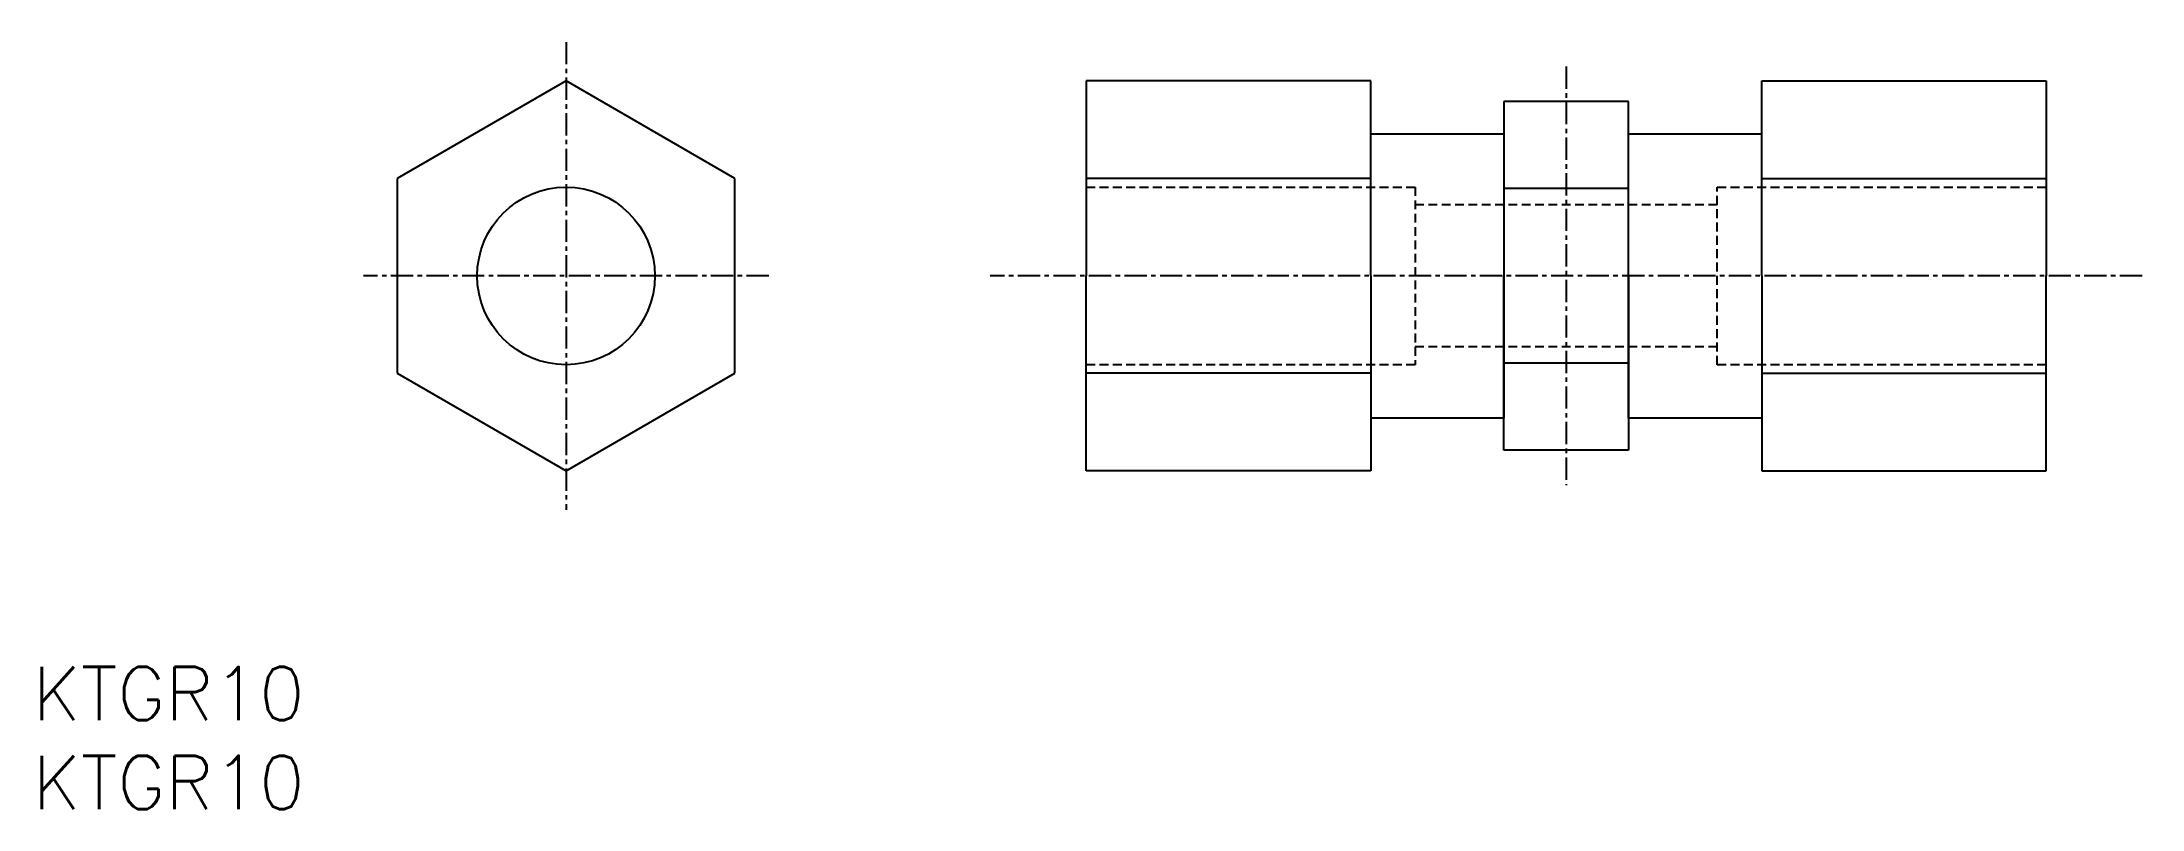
# Model space of a CAD drawing. Extents: x 1 to 119, y 0 to 43.
import ezdxf

# ---------------------------------------------------------------- set-up
doc = ezdxf.new("R2010")
doc.units = 0
doc.linetypes.add('CENTER', pattern=[2, 1.25, -0.25, 0.25, -0.25])
doc.linetypes.add('DASHED', pattern=[0.75, 0.5, -0.25])
doc.layers.get('0').update_dxf_attribs({"linetype": 'CONTINUOUS'})
doc.layers.add('CENTER', color=1, linetype='CENTER')
doc.styles.get("Standard").update_dxf_attribs({"font": 'txt.shx'})

# ---------------------------------------------------------------- blocks, each defined once
blk = doc.blocks.new('*U4')
at = {"color": 7, "linetype": 'CONTINUOUS'}
blk.add_text('KTGR10', height=3, dxfattribs=at).set_placement((0, 0))
blk = doc.blocks.new('*U5')
at = {"color": 7, "linetype": 'CONTINUOUS'}
blk.add_text('KTGR10', height=3, dxfattribs=at).set_placement((0, 5))

msp = doc.modelspace()

# ---------------------------------------------------------------- linework, layer by layer
at = {"color": 7, "linetype": 'CONTINUOUS'}
for p, q in [((30, 40.97), (20.5, 35.48)), ((39.5, 35.48), (30, 40.97)), ((75.27, 40.97), (59.27, 40.97)), ((59.27, 40.97), (59.27, 30)), ((75.27, 30), (75.27, 40.97)), ((97.27, 30), (97.27, 40.97)), ((97.27, 40.97), (113.27, 40.97)), ((113.27, 40.97), (113.27, 30)), ((89.77, 39.81), (82.77, 39.81)), ((82.77, 39.81), (82.77, 30)), ((89.77, 30), (89.77, 39.81)), ((75.27, 38), (82.76, 38)), ((82.76, 38), (82.76, 22)), ((82.76, 38), (82.77, 38)), ((89.78, 38), (89.77, 38)), ((89.78, 22), (89.78, 38)), ((89.78, 38), (97.27, 38)), ((20.5, 35.48), (20.5, 24.52)), ((39.5, 24.52), (39.5, 35.48)), ((75.27, 35.48), (59.27, 35.48)), ((97.27, 35.48), (113.27, 35.48)), ((89.77, 34.91), (82.77, 34.91)), ((59.27, 19.03), (59.27, 30)), ((75.27, 30), (75.27, 19.03)), ((82.77, 20.19), (82.77, 30)), ((89.77, 30), (89.77, 20.19)), ((97.27, 30), (97.27, 19.03)), ((113.27, 19.03), (113.27, 30)), ((89.77, 25.09), (82.77, 25.09)), ((20.5, 24.52), (30, 19.03)), ((30, 19.03), (39.5, 24.52)), ((75.27, 24.52), (59.27, 24.52)), ((97.27, 24.52), (113.27, 24.52)), ((82.76, 22), (75.27, 22)), ((82.76, 22), (82.77, 22)), ((89.78, 22), (89.77, 22)), ((97.27, 22), (89.78, 22)), ((89.77, 20.19), (82.77, 20.19)), ((75.27, 19.03), (59.27, 19.03)), ((97.27, 19.03), (113.27, 19.03))]:
    msp.add_line(p, q, dxfattribs=at)
at = {"color": 3, "linetype": 'DASHED'}
for p, q in [((59.27, 35), (77.77, 35)), ((77.77, 35), (77.77, 25)), ((94.77, 25), (94.77, 35)), ((94.77, 35), (113.27, 35)), ((94.77, 34), (77.77, 34)), ((94.77, 26), (77.77, 26)), ((77.77, 25), (59.27, 25)), ((113.27, 25), (94.77, 25))]:
    msp.add_line(p, q, dxfattribs=at)
at = {"color": 7, "linetype": 'CONTINUOUS'}
msp.add_circle((30, 30), 5, dxfattribs=at)
at = {"layer": 'CENTER', "color": 1, "linetype": 'CENTER'}
for p, q in [((30, 43.16), (30, 16.84)), ((86.27, 41.78), (86.27, 18.22)), ((41.4, 30), (18.6, 30)), ((118.67, 30), (53.87, 30))]:
    msp.add_line(p, q, dxfattribs=at)

# ---------------------------------------------------------------- block references
at = {"color": 7, "linetype": 'CONTINUOUS'}
for name in ['*U5', '*U4']:
    msp.add_blockref(name, (0, 0), dxfattribs=at)

doc.saveas('drawing.dxf')
